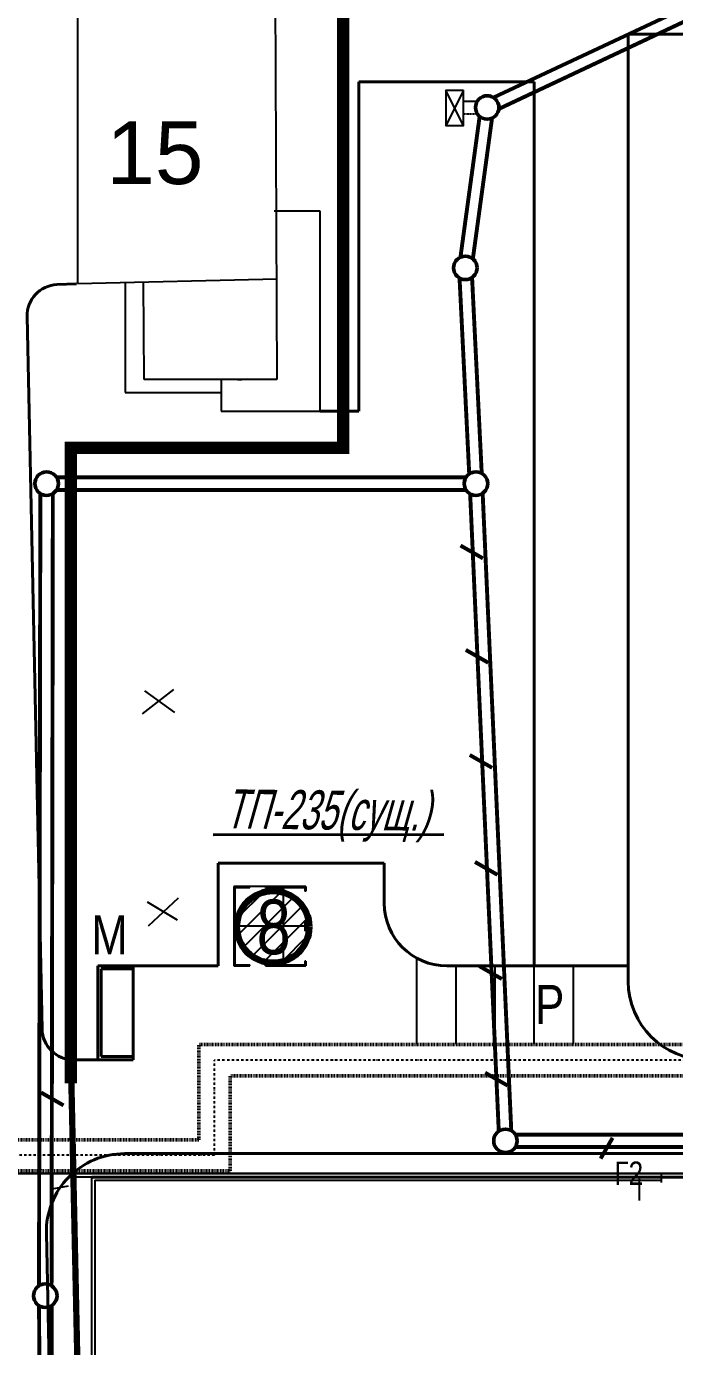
# Model space of a CAD drawing. Header units: millimetres. Extents: x 1819 to 103850, y 69161 to 132521.
# Drawn here: x 11178 to 19460, y 99902 to 116776 of the extents above; entities that cross this region are included whole.
import ezdxf

# ---------------------------------------------------------------- set-up
doc = ezdxf.new("R2010")
doc.units = ezdxf.units.MM
for name, pattern in [('CENTERX2', [4, 2.5, -0.5, 0.5, -0.5]), ('DASHED', [0.75, 0.5, -0.25]), ('KL', [4, 2, -2]), ('PKP', [12, 6, -3, 0, -3]), ('Wipeout_Contour', [44.25, 27, -17.25])]:
    doc.linetypes.add(name, pattern=pattern)
for name, color, linetype in [('ГРАНИЦА', 20, 'Continuous'), ('Граница1', 20, 'Continuous'), ('ГСН', 2, 'Continuous'), ('ЗЕМЛЯ', 26, 'Continuous'), ('Картограмма', 104, 'Continuous'), ('ЛИНИЯ', 7, 'Continuous'), ('ОСИ', 244, 'CENTERX2'), ('СТЕНЫ', 7, 'Continuous'), ('СЪЕМКА', 46, 'Continuous'), ('ТС', 1, 'Continuous'), ('эс04', 1, 'Continuous')]:
    doc.layers.add(name, color=color, linetype=linetype)
doc.layers.add('ЭC_тхт', color=200, linetype='Continuous', lineweight=40)
doc.styles.add('RUSS', font='arial.ttf', dxfattribs={"width": 0.8, "height": 300})
doc.styles.get("Standard").update_dxf_attribs({"font": 'txt.shx', "width": 0.8})
doc.styles.add('СГЕНЕРИР_СТИЛЬ_3', font='arial.ttf')
doc.linetypes.add('oIo_LINE', pattern='A,2.5,-0.25,[133,ltypeshp.shx,S=0.1,R=0,X=-0.1,Y=0.3],-0.2,[130,ltypeshp.shx,S=0.5,R=-25,X=0,Y=0],-0.2,[133,ltypeshp.shx,S=0.1,R=0,X=-0.1,Y=-0.3],-0.25', length=3.4)
doc.linetypes.add('Provod_pr', pattern='A,15,-1.5,["/",Standard,S=2.5,R=0,X=-0.75,Y=-1.25],-1.5', length=18)
doc.linetypes.add('Тр04x05', pattern='A,20,-1.28,["N",Standard,S=1,R=0,X=-0.5,Y=-0.5],-1.28', length=22.56)
picture_1 = doc.add_image_def('image1.tif', size_in_pixel=(4134, 3602))

# ---------------------------------------------------------------- blocks, each defined once
blk = doc.blocks.new('A$C4924740D')
at = {"layer": 'СТЕНЫ'}
h = blk.add_hatch(color=256, dxfattribs=at)
h.paths.add_polyline_path([(14, 908), (1000, 908), (1000, 717), (1014, 717), (1014, 922), (0, 922), (0, 717), (14, 717)])
h.paths.add_polyline_path([(567, 14), (447, 14), (447, 0), (567, 0)])
h = blk.add_hatch(color=256, dxfattribs=at)
h.paths.add_polyline_path([(14, 517), (0, 517), (0, 287), (14, 287)])
h.paths.add_polyline_path([(14, 287), (0, 287), (0, 0), (60, 0), (60, 14), (14, 14)])
h.paths.add_polyline_path([(1014, 517), (1000, 517), (1000, 287), (1014, 287)])
h.paths.add_polyline_path([(1014, 287), (1000, 287), (1000, 14), (954, 14), (954, 0), (1014, 0)])
for p, q in [((1014, 922), (0, 922)), ((0, 922), (0, 717)), ((1000, 908), (14, 908)), ((14, 908), (14, 717)), ((567, 922), (447, 922)), ((567, 908), (447, 908)), ((507, 14), (507, 908)), ((1014, 922), (954, 922)), ((1000, 908), (954, 908)), ((1000, 908), (1000, 717)), ((1014, 922), (1014, 717)), ((0, 717), (14, 717)), ((1000, 717), (1014, 717)), ((0, 517), (0, 0)), ((0, 517), (14, 517)), ((14, 517), (14, 14)), ((1000, 517), (1000, 14)), ((1000, 517), (1014, 517)), ((1014, 517), (1014, 0)), ((0, 287), (1014, 287)), ((60, 0), (0, 0)), ((60, 0), (0, 0)), ((60, 14), (14, 14)), ((60, 0), (60, 14)), ((567, 14), (447, 14)), ((447, 0), (447, 14)), ((567, 0), (447, 0)), ((567, 0), (447, 0)), ((567, 0), (567, 14)), ((1000, 14), (954, 14)), ((954, 0), (954, 14)), ((1014, 0), (954, 0)), ((1014, 0), (954, 0))]:
    blk.add_line(p, q, dxfattribs=at)
blk = doc.blocks.new('_OBLIQUE')
at = {"color": 0, "linetype": 'ByBlock'}
blk.add_line((-0.5, -0.5), (0.5, 0.5), dxfattribs=at)

msp = doc.modelspace()

# ---------------------------------------------------------------- hatches: boundary and pattern name
at = {"layer": 'ОСИ', "lineweight": 25, "ltscale": 2}
h = msp.add_hatch(dxfattribs=at)
h.set_pattern_fill('ANSI31', color=256, scale=50)
h.set_pattern_definition([(45, (-217230.47, 134925.88), (-112.2532, 112.2532), [])])
edge = h.paths.add_edge_path()
edge.add_arc((14329.53, 105265.88), 460.98, 0, 360)

# ---------------------------------------------------------------- linework, layer by layer
at = {"linetype": 'oIo_LINE', "lineweight": 50, "ltscale": 20}
msp.add_line((17145.98, 115865.99), (20579.52, 117483.97), dxfattribs=at)
for p, q in [((16760.74, 115958.22), (16535.74, 115508.22)), ((16760.74, 115508.22), (16535.74, 115958.22))]:
    msp.add_line(p, q)
at = {"linetype": 'Provod_pr', "ltscale": 0.05}
msp.add_line((16763.98, 115819.53), (16938.42, 115819.53), dxfattribs=at)
at = {"linetype": 'oIo_LINE', "ltscale": 0.2}
for p, q in [((16723.95, 113826.4), (16968.91, 115624.61)), ((16835.91, 111054.74), (16712.43, 113559.2))]:
    msp.add_line(p, q, dxfattribs=at)
at = {"linetype": 'DASHED', "ltscale": 0.02}
for p, q in [((16763.98, 115659.53), (16938.42, 115659.53)), ((11498.9, 100678.87), (11515.85, 110804.93)), ((11562.95, 110851.95), (16795.17, 110851.95))]:
    msp.add_line(p, q, dxfattribs=at)
at = {"ltscale": 50}
msp.add_lwpolyline([(16760.74, 115958.22), (16535.74, 115958.22), (16535.74, 115508.22), (16760.74, 115508.22)], close=True, dxfattribs=at)
at = {"linetype": 'oIo_LINE', "lineweight": 50, "ltscale": 20, "const_width": 50}
for points in [[(16723.95, 113826.4), (16968.91, 115624.61)], [(16835.91, 111054.74), (16712.43, 113559.2)], [(11562.95, 110851.95), (16795.17, 110851.95)], [(11498.9, 100678.87), (11515.85, 110804.93)], [(11580.05, 84966.95), (11499.35, 100425.65)]]:
    msp.add_lwpolyline(points, dxfattribs=at)
at = {"linetype": 'Continuous', "lineweight": 50, "ltscale": 0.5}
for centre in [(17065.31, 115739.53), (17065.31, 115739.53), (17065.31, 115739.53), (16786.09, 113689.88), (11436.06, 110931.95), (16922.06, 110931.95), (17299.01, 102531.8), (11418.69, 100552.12)]:
    msp.add_circle(centre, 150, dxfattribs=at)
at = {"linetype": 'Continuous', "ltscale": 0.5}
for centre in [(11436.06, 110931.95), (16922.06, 110931.95), (16922.06, 110931.95), (17299.01, 102531.8), (11418.69, 100552.12)]:
    msp.add_circle(centre, 150, dxfattribs=at)
at = {"layer": 'ГРАНИЦА', "const_width": 160}
msp.add_lwpolyline([(11745.22, 103266.49), (11745.22, 111389.35), (15226.04, 111389.35), (15226.04, 124787.39), (12445.91, 124787.39), (12445.91, 126863.23), (11513.67, 126863.23), (11572.54, 131385.05)], dxfattribs=at)
at = {"layer": 'Граница1'}
for points, const_width in [([(11745.22, 103266.49), (11745.22, 111389.35), (15226.04, 111389.35), (15226.04, 124787.39), (12445.91, 124787.39), (12445.91, 126863.23), (11513.67, 126863.23), (11576.37, 131679.61)], 160), ([(28916.71, 79382.71), (12324.7, 79065.01), (11841.29, 99131.79), (11752.59, 103273.86)], 80)]:
    msp.add_lwpolyline(points, dxfattribs=dict(at, const_width=const_width))
at = {"layer": 'ГСН', "color": 1, "linetype": 'Wipeout_Contour', "ltscale": 15, "const_width": 30}
msp.add_lwpolyline([(11022.54, 102115.5), (28064.7, 102115.5)], dxfattribs=at)
at = {"layer": 'ЗЕМЛЯ'}
for p, q in [((12011.89, 102068.38), (19290.08, 102068.38)), ((12051.89, 102028.38), (19290.08, 102028.38))]:
    msp.add_line(p, q, dxfattribs=at)
at = {"layer": 'Картограмма', "color": 22}
for p, q in [((17667.76, 115567.73), (17667.76, 111659.75)), ((18867.76, 115443.86), (18867.76, 111659.75)), ((18867.76, 115443.86), (18867.76, 111659.75)), ((13876.02, 112263.73), (13932.36, 112263.73)), ((17667.76, 109814.74), (17667.76, 110711.72)), ((14327.89, 105782.38), (14232.36, 105782.38)), ((14327.89, 105782.38), (14232.36, 105782.38)), ((14327.89, 105782.38), (14232.36, 105782.38)), ((14327.89, 105782.38), (14232.36, 105782.38)), ((13463.89, 104768.38), (13263.89, 104768.38)), ((14327.89, 104768.38), (14232.36, 104768.38)), ((14327.89, 104768.38), (14232.36, 104768.38)), ((14327.89, 104768.38), (14232.36, 104768.38)), ((14327.89, 104768.38), (14232.36, 104768.38)), ((18367.76, 104768.38), (16862.41, 104768.38)), ((18367.76, 104768.38), (16862.41, 104768.38)), ((12932.5, 102368.38), (14232.36, 102368.38)), ((12932.5, 102368.38), (21288.51, 102368.38)), ((12932.5, 102368.38), (14232.36, 102368.38)), ((12932.5, 102368.38), (21288.51, 102368.38))]:
    msp.add_line(p, q, dxfattribs=at)
at = {"layer": 'ЛИНИЯ', "lineweight": 40}
for p, q in [((24058.67, 116676.38), (18867.76, 116676.38)), ((18867.76, 104568.38), (18867.76, 116676.38)), ((15424.03, 116067.73), (17667.76, 116067.73)), ((15424.03, 111856.7), (15424.03, 116067.73)), ((17667.76, 104768.38), (17667.76, 116067.73)), ((11817, 113487.4), (11567.85, 113475.64)), ((11377.9, 103959.99), (11186.79, 113067.69)), ((14932.98, 111856.7), (15424.03, 111856.7)), ((15749.89, 106082.38), (13627.89, 106082.38)), ((13627.89, 106082.38), (13627.89, 104768.38)), ((15749.89, 106082.38), (15749.89, 105568.38)), ((12627.89, 104768.38), (12091.04, 104768.38)), ((12091.04, 104768.38), (12091.04, 103568.38)), ((12541.04, 104728.38), (12131.04, 104728.38)), ((12131.04, 104728.38), (12131.04, 103608.38)), ((12541.04, 104768.38), (12541.04, 103568.38)), ((13627.89, 104768.38), (12627.89, 104768.38)), ((18867.76, 104768.38), (16549.89, 104768.38)), ((12541.04, 103608.38), (12131.04, 103608.38)), ((12541.04, 103568.38), (11777.81, 103568.38)), ((38624.27, 102368.38), (12432.5, 102368.38)), ((38544.92, 102371.53), (12437.38, 102371.53)), ((19005.53, 102068.38), (12011.89, 102068.38)), ((12011.89, 102068.38), (19630.01, 102068.38)), ((19005.53, 102068.38), (15919.89, 102068.38)), ((11623.03, 92277.33), (11432.72, 101347.4)), ((11623.03, 92277.33), (11432.72, 101347.4))]:
    msp.add_line(p, q, dxfattribs=at)
at = {"layer": 'ЛИНИЯ'}
for p, q in [((14932.98, 114412.79), (14344.05, 114412.79)), ((14932.98, 111856.7), (14932.98, 114412.79)), ((12439.98, 113510.36), (12439.98, 112095.95)), ((13667.22, 112260.75), (13667.22, 111856.7)), ((12439.98, 112095.95), (13667.22, 112095.95)), ((13667.22, 111856.7), (14932.98, 111856.7)), ((16167.76, 103768.38), (16167.76, 104865.54)), ((16667.76, 103768.38), (16667.76, 104768.38)), ((17167.76, 103768.38), (17167.76, 104768.38)), ((17667.76, 103768.38), (17667.76, 104768.38)), ((18167.76, 103768.38), (18167.76, 104768.38)), ((19290.08, 102101.12), (19290.08, 101997.12)), ((14711.89, 102068.38), (11718.35, 102068.38)), ((14711.89, 102068.38), (11718.35, 102068.38)), ((12011.89, 85868.38), (12011.89, 102068.38)), ((19005.53, 102068.38), (12011.89, 102068.38)), ((12051.89, 102028.38), (12051.89, 85908.38)), ((19005.53, 102068.38), (15919.89, 102068.38)), ((19005.53, 102068.38), (19005.53, 101768.38))]:
    msp.add_line(p, q, dxfattribs=at)
at = {"layer": 'ЛИНИЯ', "lineweight": 40}
for centre, radius, start, end in [((11586.7, 113076.08), 400, 92.702006, 181.202062), ((16549.89, 105568.38), 800, 180, 270), ((19867.76, 104568.38), 1000, 180, 270), ((11777.81, 103968.38), 400, 181.202062, 270), ((12432.5, 101368.38), 1000, 90, 181.202062), ((12432.5, 101368.38), 1000, 90, 181.202062)]:
    msp.add_arc(centre, radius, start, end, dxfattribs=at)
at = {"layer": 'СТЕНЫ'}
for p, q in [((11830.88, 124668.37), (11830.88, 113488.05)), ((14330, 124668.37), (14376.02, 112263.73)), ((11830.88, 113488.05), (14380.8, 113549.36)), ((12681.27, 112263.73), (12675.22, 113508.35)), ((14376.02, 112263.73), (12681.27, 112263.73)), ((13056.14, 108300.02), (12658.93, 107991.27)), ((12688.35, 108285.32), (13070.85, 108005.97)), ((13115.51, 105634.33), (12733.57, 105275.77)), ((14749.89, 105782.38), (13827.89, 105782.38)), ((13827.89, 105782.38), (13827.89, 104768.38)), ((14749.89, 105782.38), (13827.89, 105782.38)), ((13827.89, 105782.38), (13827.89, 104768.38)), ((14749.89, 105782.38), (13827.89, 105782.38)), ((13827.89, 105782.38), (13827.89, 104768.38)), ((14749.89, 105782.38), (13827.89, 105782.38)), ((13827.89, 105782.38), (13827.89, 104768.38)), ((12722, 105588.07), (13103.93, 105356.73)), ((14749.89, 104768.38), (14328.46, 104768.38)), ((14749.89, 104768.38), (14328.46, 104768.38))]:
    msp.add_line(p, q, dxfattribs=at)
at = {"layer": 'СТЕНЫ', "linetype": 'DASHED', "const_width": 50}
for points in [[(17214.19, 115721.25), (20647.73, 117339.23)], [(16882.48, 113804.8), (17127.45, 115603.01)], [(16872.24, 113567.08), (16995.71, 111062.62)], [(11562.95, 111011.95), (16795.17, 111011.95)], [(11338.9, 100679.14), (11355.85, 110805.2)], [(17007.66, 110808.77), (17373.24, 102662.15)], [(17425.89, 102611.8), (29154.57, 102611.8)], [(11420.06, 84966.12), (11339.35, 100424.82)]]:
    msp.add_lwpolyline(points, dxfattribs=at)
at = {"layer": 'СТЕНЫ', "linetype": 'Provod_pr', "ltscale": 5, "const_width": 50}
for points in [[(16847.83, 110801.6), (17213.4, 102654.98)], [(17425.89, 102451.8), (29154.57, 102451.8)]]:
    msp.add_lwpolyline(points, dxfattribs=at)
at = {"layer": 'СТЕНЫ', "const_width": 50}
for points in [[(16724.47, 110140.68), (17011.68, 109976.66)], [(16791.77, 108806.83), (17078.97, 108642.82)], [(16842.29, 107463.51), (17129.5, 107299.49)], [(16909.59, 106096.04), (17196.79, 105932.02)], [(16965.92, 104764.16), (17253.12, 104600.14)], [(17038.82, 103402.29), (17326.02, 103238.27)], [(11365.1, 103149.09), (11652.31, 102985.07)], [(18668.15, 102569.86), (18514.65, 102304.1)]]:
    msp.add_lwpolyline(points, dxfattribs=at)
at = {"layer": 'ТС', "linetype": 'KL', "lineweight": 50, "ltscale": 5}
for p, q in [((27198.14, 103764.38), (13382.42, 103764.38)), ((13382.42, 102546.61), (13382.42, 103764.38)), ((13782.42, 102146.61), (13782.42, 103364.38)), ((20740.28, 103364.38), (13782.42, 103364.38)), ((13382.42, 102546.61), (6299.55, 102546.61)), ((13782.42, 102146.61), (6299.55, 102146.61))]:
    msp.add_line(p, q, dxfattribs=at)
at = {"layer": 'ТС', "linetype": 'PKP', "ltscale": 5}
for p, q in [((13582.42, 102346.61), (13582.42, 103564.38)), ((38231.61, 103564.38), (13582.42, 103564.38)), ((13582.42, 102346.61), (5999.55, 102346.61))]:
    msp.add_line(p, q, dxfattribs=at)
at = {"layer": 'ЭC_тхт'}
msp.add_line((13564.53, 106444.74), (16509.53, 106447.02), dxfattribs=at)
at = {"layer": 'эс04', "linetype": 'Тр04x05', "lineweight": 100, "ltscale": 2}
msp.add_circle((14329.53, 105265.88), 460.98, dxfattribs=at)

# ---------------------------------------------------------------- block references
at = {"layer": 'Картограмма', "color": 22, "xscale": 150, "yscale": 150, "zscale": 150, "rotation": 325.4143877705152}
msp.add_blockref('_OBLIQUE', (11609.22, 101936.02), dxfattribs=at)
at = {"layer": 'СТЕНЫ', "rotation": 90}
msp.add_blockref('A$C4924740D', (14749.89, 104768.38), dxfattribs=at)
msp.add_blockref('A$C4924740D', (14749.89, 104768.38), dxfattribs=at)
msp.add_blockref('A$C4924740D', (14749.89, 104768.38), dxfattribs=at)
msp.add_blockref('A$C4924740D', (14749.89, 104768.38), dxfattribs=at)

# ---------------------------------------------------------------- texts
at = {"style": 'СГЕНЕРИР_СТИЛЬ_3'}
msp.add_text('15', height=800, dxfattribs=at).set_placement((12197.47, 114760.76))
at = {"style": 'СГЕНЕРИР_СТИЛЬ_3', "width": 0.8}
for s, height, p in [('8', 700, (14119.53, 104915.88)), ('М', 500, (12006.96, 104913.53)), ('Р', 500, (17678.54, 104023.94))]:
    msp.add_text(s, height=height, dxfattribs=at).set_placement(p)
at = {"layer": 'ГСН', "color": 0, "style": 'RUSS', "width": 0.8}
msp.add_text('Г2', height=300, dxfattribs=at).set_placement((18690.48, 101967.23))
at = {"layer": 'ЭC_тхт', "style": 'RUSS', "oblique": 15, "width": 0.615318}
msp.add_text('ТП-235(сущ.)', height=500, rotation=359.30709, dxfattribs=at).set_placement((13709.53, 106525.88))

# ---------------------------------------------------------------- pictures from other files: only their frames are drawn
at = {"layer": 'СЪЕМКА', "color": 7, "true_color": 0xffffff}
image = msp.add_image(picture_1, insert=(6969.08, 71977.7), size_in_units=(70009.44, 61000), dxfattribs=at)
image.set_boundary_path([(0.3021, 55.9634), (3409.0214, 3493.4299)])

doc.saveas('drawing.dxf')
